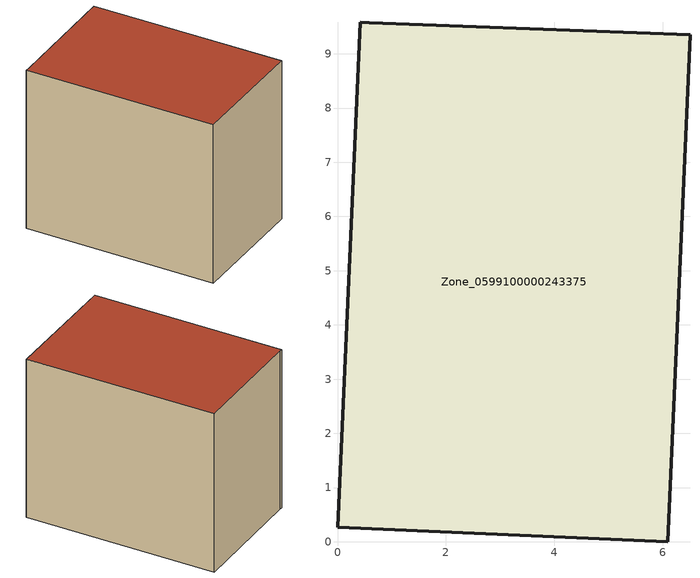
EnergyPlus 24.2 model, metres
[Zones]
Zone_0599100000243375
 floor ground (C_G): 0,0.27 0.42,9.58 0.58,9.57 6.5,9.35 6.09,0 z1.2
 wall outside (C_F): 0,0.27 6.09,0 6.5,9.35 0.58,9.57 0.42,9.58 0,0.27 z1.2:9.27
 roof outside (C_R): 0.42,9.58 0,0.27 6.09,0 6.5,9.35 0.58,9.57 z9.27
[BUILDING]
Pand.0599100000243375: North Axis=0; Terrain=City; Loads Convergence Tolerance Value=0.04; Temperature Convergence Tolerance Value=0.4; Solar Distribution=FullExterior; Maximum Number of Warmup Days=25; Minimum Number of Warmup Days=1
[Site:Location]
Rotterdam.The.Hague.AP_ZH_NLD Design_Conditions: Latitude=51.96; Longitude=4.45; Time Zone=1; Elevation=-4.5
[SITE:GROUNDTEMPERATURE:BUILDINGSURFACE]
18, 18, 18, 18, 18, 18, 18, 18, 18, 18, 18, 18
[MATERIAL] Thermal Absorptance=0.9; Solar Absorptance=0.7; Visible Absorptance=0.7
Name | Roughness | Thickness | Conductivity | Density | Specific Heat
G.TI.1965-1974 | MediumSmooth | 0.15 | 0.882353 | 540 | 1210
F.TI.1965-1974 | Rough | 0.3 | 0.697674 | 1920 | 840
R.TI.1965-1974 | MediumRough | 0.2 | 0.232558 | 1500 | 1000
[CONSTRUCTION]
C_G: G.TI.1965-1974
C_F: F.TI.1965-1974
C_R: R.TI.1965-1974
[ZONE]
Zone_0599100000243375: Type=1; Multiplier=1; Ceiling Height=Autocalculate; Volume=Autocalculate; Floor Area=autocalculate; Part of Total Floor Area=Yes
[ZONEINFILTRATION:DESIGNFLOWRATE]
Infil_Zone_0599100000243375: Zone or ZoneList or Space or SpaceList=Zone_0599100000243375; Schedule=AlwaysOn; Design Flow Rate Calculation Method=Flow/Area; Flow Rate per Floor Area=0.003; Constant Term Coefficient=1; Temperature Term Coefficient=0; Velocity Term Coefficient=0; Velocity Squared Term Coefficient=0
[HVACTEMPLATE:ZONE:IDEALLOADSAIRSYSTEM]
Zone_0599100000243375: Maximum Heating Supply Air Temperature=50; Minimum Cooling Supply Air Temperature=13; Maximum Heating Supply Air Humidity Ratio=0.0156; Minimum Cooling Supply Air Humidity Ratio=0.0077; Heating Limit=NoLimit; Cooling Limit=NoLimit; Dehumidification Control Type=ConstantSensibleHeatRatio; Cooling Sensible Heat Ratio=0.7; Dehumidification Setpoint=60; Humidification Control Type=None; Humidification Setpoint=30; Outdoor Air Method=None; Outdoor Air Flow Rate per Person=0.00944; Outdoor Air Flow Rate per Zone Floor Area=0; Outdoor Air Flow Rate per Zone=0; Demand Controlled Ventilation Type=None; Outdoor Air Economizer Type=NoEconomizer; Heat Recovery Type=None; Sensible Heat Recovery Effectiveness=0.7; Latent Heat Recovery Effectiveness=0.65
[ZONECONTROL:THERMOSTAT]
ThermostatControl_Zone_0599100000243375: Zone or ZoneList=Zone_0599100000243375; Control Type Schedule=DualSetpointControlType; Control 1=Thermostat_Zone_0599100000243375; Temperature Difference Between Cutout And Setpoint=0
[THERMOSTATSETPOINT:DUALSETPOINT]
Thermostat_Zone_0599100000243375: Heating Setpoint Temperature Schedule=HeatingSetpoint_Zone_0599100000243375; Cooling Setpoint Temperature Schedule=CoolingSetpoint_Zone_0599100000243375
[SCHEDULE:COMPACT]
HeatingSetpoint_Zone_0599100000243375: Through: 12/31, For: AllDays, Until: 24:00, 21
CoolingSetpoint_Zone_0599100000243375: Through: 12/31, For: AllDays, Until: 24:00, 24
DualSetpointControlType: Through: 12/31, For: AllDays, Until: 24:00, 4
AlwaysOn: Through: 12/31, For: AllDays, Until: 24:00, 1
